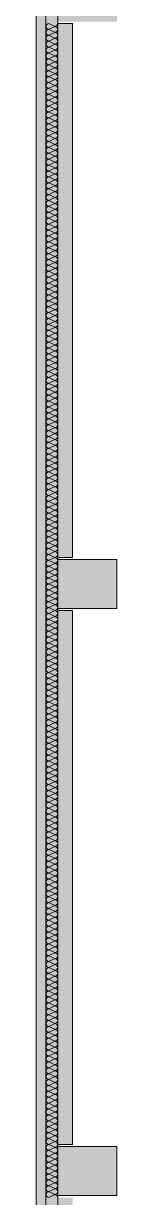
# Model space of a CAD drawing. Header units: inches. Extents: x -139469 to 69789, y -72919 to 35471.
# Drawn here: x -139469 to -138649, y -18319 to -6379 of the extents above; entities that cross this region are included whole.
import ezdxf

# ---------------------------------------------------------------- set-up
doc = ezdxf.new("R2010")
doc.units = ezdxf.units.IN
doc.header["$LTSCALE"] = 525
doc.header["$MEASUREMENT"] = 0
doc.linetypes.add('AUSGEZOGEN', pattern=[0])
doc.layers.add('Grundebene', color=7, linetype='Continuous')

msp = doc.modelspace()

# ---------------------------------------------------------------- hatches: boundary and pattern name
at = {"layer": 'Grundebene', "true_color": 0x000000, "transparency": 33554687}
for points in [[(-139469, 18221), (-139469, -42469), (-139249, -42469), (-139249, -41689), (-139249, -36229), (-139249, -36209), (-139249, -35709), (-139249, -35689), (-139249, -30259), (-139249, -30239), (-139249, -29739), (-139249, -29719), (-139249, -24289), (-139249, -24269), (-139249, -23769), (-139249, -23749), (-139249, -18319), (-139249, -18299), (-139249, -17799), (-139249, -17779), (-139249, -12349), (-139249, -12329), (-139249, -11829), (-139249, -11809), (-139249, -6379), (-139249, -6359), (-139249, -5859), (-139249, -5839), (-139249, -409), (-139249, -389), (-139249, 111), (-139249, 131), (-139249, 5561), (-139249, 5581), (-139249, 6081), (-139249, 6101), (-139249, 11531), (-139249, 11551), (-139249, 12051), (-139249, 12071), (-139249, 17601), (-139249, 18221)], [(-139099, -41689), (-139099, -36229), (-139249, -36229), (-139249, -36209), (-138649, -36209), (-138649, -35709), (-139249, -35709), (-139249, -35689), (-139099, -35689), (-139099, -30259), (-139249, -30259), (-139249, -30239), (-138649, -30239), (-138649, -29739), (-139249, -29739), (-139249, -29719), (-139099, -29719), (-139099, -24289), (-139249, -24289), (-139249, -24269), (-138649, -24269), (-138649, -23769), (-139249, -23769), (-139249, -23749), (-139099, -23749), (-139099, -18319), (-139249, -18319), (-139249, -18299), (-138649, -18299), (-138649, -17799), (-139249, -17799), (-139249, -17779), (-139099, -17779), (-139099, -12349), (-139249, -12349), (-139249, -12329), (-138649, -12329), (-138649, -11829), (-139249, -11829), (-139249, -11809), (-139099, -11809), (-139099, -6379), (-139249, -6379), (-139249, -6359), (-138649, -6359), (-138649, -5859), (-139249, -5859), (-139249, -5839), (-139099, -5839), (-139099, -409), (-139249, -409), (-139249, -389), (-138649, -389), (-138649, 111), (-139249, 111), (-139249, 131), (-139099, 131), (-139099, 5561), (-139249, 5561), (-139249, 5581), (-138649, 5581), (-138649, 6081), (-139249, 6081), (-139249, 6101), (-139099, 6101), (-139099, 11531), (-139249, 11531), (-139249, 12071), (-139099, 12071), (-139099, 17601), (-139249, 17601), (-139249, 12071), (-139249, 11531), (-139249, 6101), (-139249, 6081), (-139249, 5581), (-139249, 5561), (-139249, 131), (-139249, 111), (-139249, -389), (-139249, -409), (-139249, -5839), (-139249, -5859), (-139249, -6359), (-139249, -6379), (-139249, -11809), (-139249, -11829), (-139249, -12329), (-139249, -12349), (-139249, -17779), (-139249, -17799), (-139249, -18299), (-139249, -18319), (-139249, -23749), (-139249, -23769), (-139249, -24269), (-139249, -24289), (-139249, -29719), (-139249, -29739), (-139249, -30239), (-139249, -30259), (-139249, -35689), (-139249, -35709), (-139249, -36209), (-139249, -36229), (-139249, -41689)]]:
    msp.add_hatch(color=18, dxfattribs=at).paths.add_polyline_path(points, flags=0)

# ---------------------------------------------------------------- linework, layer by layer
at = {"layer": 'Grundebene', "color": 18, "linetype": 'AUSGEZOGEN', "lineweight": 13, "true_color": 0x000000}
for p, q in [((-139469, 18221), (-139469, -25084)), ((-139369, 18221), (-139369, -25084)), ((-139249, -25084), (-139249, 18221)), ((-139279, -6408), (-139339, -6379)), ((-139339, -6438), (-139279, -6409)), ((-139279, -6468), (-139339, -6439)), ((-139249, -6379), (-139099, -6379)), ((-139249, -11809), (-139249, -6379)), ((-139099, -6379), (-139099, -11809)), ((-139339, -6498), (-139279, -6469)), ((-139279, -6528), (-139339, -6499)), ((-139339, -6558), (-139279, -6529)), ((-139279, -6588), (-139339, -6559)), ((-139339, -6618), (-139279, -6589)), ((-139279, -6648), (-139339, -6619)), ((-139339, -6678), (-139279, -6649)), ((-139279, -6708), (-139339, -6679)), ((-139339, -6738), (-139279, -6709)), ((-139279, -6768), (-139339, -6739)), ((-139339, -6798), (-139279, -6769)), ((-139279, -6828), (-139339, -6799)), ((-139339, -6858), (-139279, -6829)), ((-139279, -6888), (-139339, -6859)), ((-139339, -6918), (-139279, -6889)), ((-139279, -6948), (-139339, -6919)), ((-139339, -6978), (-139279, -6949)), ((-139279, -7008), (-139339, -6979)), ((-139339, -7038), (-139279, -7009)), ((-139279, -7068), (-139339, -7039)), ((-139339, -7098), (-139279, -7069)), ((-139279, -7128), (-139339, -7099)), ((-139339, -7158), (-139279, -7129)), ((-139279, -7188), (-139339, -7159)), ((-139339, -7218), (-139279, -7189)), ((-139279, -7248), (-139339, -7219)), ((-139339, -7278), (-139279, -7249)), ((-139279, -7308), (-139339, -7279)), ((-139339, -7338), (-139279, -7309)), ((-139279, -7368), (-139339, -7339)), ((-139339, -7398), (-139279, -7369)), ((-139279, -7428), (-139339, -7399)), ((-139339, -7458), (-139279, -7429)), ((-139279, -7488), (-139339, -7459)), ((-139339, -7518), (-139279, -7489)), ((-139279, -7548), (-139339, -7519)), ((-139339, -7578), (-139279, -7549)), ((-139279, -7608), (-139339, -7579)), ((-139339, -7638), (-139279, -7609)), ((-139279, -7668), (-139339, -7639)), ((-139339, -7698), (-139279, -7669)), ((-139279, -7728), (-139339, -7699)), ((-139339, -7758), (-139279, -7729)), ((-139279, -7788), (-139339, -7759)), ((-139339, -7818), (-139279, -7789)), ((-139279, -7848), (-139339, -7819)), ((-139339, -7878), (-139279, -7849)), ((-139279, -7908), (-139339, -7879)), ((-139339, -7938), (-139279, -7909)), ((-139279, -7968), (-139339, -7939)), ((-139339, -7998), (-139279, -7969)), ((-139279, -8028), (-139339, -7999)), ((-139339, -8058), (-139279, -8029)), ((-139279, -8088), (-139339, -8059)), ((-139339, -8118), (-139279, -8089)), ((-139279, -8148), (-139339, -8119)), ((-139339, -8178), (-139279, -8149)), ((-139279, -8208), (-139339, -8179)), ((-139339, -8238), (-139279, -8209)), ((-139279, -8268), (-139339, -8239)), ((-139339, -8298), (-139279, -8269)), ((-139279, -8328), (-139339, -8299)), ((-139339, -8358), (-139279, -8329)), ((-139279, -8388), (-139339, -8359)), ((-139339, -8418), (-139279, -8389)), ((-139279, -8448), (-139339, -8419)), ((-139339, -8478), (-139279, -8449)), ((-139279, -8508), (-139339, -8479)), ((-139339, -8538), (-139279, -8509)), ((-139279, -8568), (-139339, -8539)), ((-139339, -8598), (-139279, -8569)), ((-139279, -8628), (-139339, -8599)), ((-139339, -8658), (-139279, -8629)), ((-139279, -8688), (-139339, -8659)), ((-139339, -8718), (-139279, -8689)), ((-139279, -8748), (-139339, -8719)), ((-139339, -8778), (-139279, -8749)), ((-139279, -8808), (-139339, -8779)), ((-139339, -8838), (-139279, -8809)), ((-139279, -8868), (-139339, -8839)), ((-139339, -8898), (-139279, -8869)), ((-139279, -8928), (-139339, -8899)), ((-139339, -8958), (-139279, -8929)), ((-139279, -8988), (-139339, -8959)), ((-139339, -9018), (-139279, -8989)), ((-139279, -9048), (-139339, -9019)), ((-139339, -9078), (-139279, -9049)), ((-139279, -9108), (-139339, -9079)), ((-139339, -9138), (-139279, -9109)), ((-139279, -9168), (-139339, -9139)), ((-139339, -9198), (-139279, -9169)), ((-139279, -9228), (-139339, -9199)), ((-139339, -9258), (-139279, -9229)), ((-139279, -9288), (-139339, -9259)), ((-139339, -9318), (-139279, -9289)), ((-139279, -9348), (-139339, -9319)), ((-139339, -9378), (-139279, -9349)), ((-139279, -9408), (-139339, -9379)), ((-139339, -9438), (-139279, -9409)), ((-139279, -9468), (-139339, -9439)), ((-139339, -9498), (-139279, -9469)), ((-139279, -9528), (-139339, -9499)), ((-139339, -9558), (-139279, -9529)), ((-139279, -9588), (-139339, -9559)), ((-139339, -9618), (-139279, -9589)), ((-139279, -9648), (-139339, -9619)), ((-139339, -9678), (-139279, -9649)), ((-139279, -9708), (-139339, -9679)), ((-139339, -9738), (-139279, -9709)), ((-139279, -9768), (-139339, -9739)), ((-139339, -9798), (-139279, -9769)), ((-139279, -9828), (-139339, -9799)), ((-139339, -9858), (-139279, -9829)), ((-139279, -9888), (-139339, -9859)), ((-139339, -9918), (-139279, -9889)), ((-139279, -9948), (-139339, -9919)), ((-139339, -9978), (-139279, -9949)), ((-139279, -10008), (-139339, -9979)), ((-139339, -10038), (-139279, -10009)), ((-139279, -10068), (-139339, -10039)), ((-139339, -10098), (-139279, -10069)), ((-139279, -10128), (-139339, -10099)), ((-139339, -10158), (-139279, -10129)), ((-139279, -10188), (-139339, -10159)), ((-139339, -10218), (-139279, -10189)), ((-139279, -10248), (-139339, -10219)), ((-139339, -10278), (-139279, -10249)), ((-139279, -10308), (-139339, -10279)), ((-139339, -10338), (-139279, -10309)), ((-139279, -10368), (-139339, -10339)), ((-139339, -10398), (-139279, -10369)), ((-139279, -10428), (-139339, -10399)), ((-139339, -10458), (-139279, -10429)), ((-139279, -10488), (-139339, -10459)), ((-139339, -10518), (-139279, -10489)), ((-139279, -10548), (-139339, -10519)), ((-139339, -10578), (-139279, -10549)), ((-139279, -10608), (-139339, -10579)), ((-139339, -10638), (-139279, -10609)), ((-139279, -10668), (-139339, -10639)), ((-139339, -10698), (-139279, -10669)), ((-139279, -10728), (-139339, -10699)), ((-139339, -10758), (-139279, -10729)), ((-139279, -10788), (-139339, -10759)), ((-139339, -10818), (-139279, -10789)), ((-139279, -10848), (-139339, -10819)), ((-139339, -10878), (-139279, -10849)), ((-139279, -10908), (-139339, -10879)), ((-139339, -10938), (-139279, -10909)), ((-139279, -10968), (-139339, -10939)), ((-139339, -10998), (-139279, -10969)), ((-139279, -11028), (-139339, -10999)), ((-139339, -11058), (-139279, -11029)), ((-139279, -11088), (-139339, -11059)), ((-139339, -11118), (-139279, -11089)), ((-139279, -11148), (-139339, -11119)), ((-139339, -11178), (-139279, -11149)), ((-139279, -11208), (-139339, -11179)), ((-139339, -11238), (-139279, -11209)), ((-139279, -11268), (-139339, -11239)), ((-139339, -11298), (-139279, -11269)), ((-139279, -11328), (-139339, -11299)), ((-139339, -11358), (-139279, -11329)), ((-139279, -11388), (-139339, -11359)), ((-139339, -11418), (-139279, -11389)), ((-139279, -11448), (-139339, -11419)), ((-139339, -11478), (-139279, -11449)), ((-139279, -11508), (-139339, -11479)), ((-139339, -11538), (-139279, -11509)), ((-139279, -11568), (-139339, -11539)), ((-139339, -11598), (-139279, -11569)), ((-139279, -11628), (-139339, -11599)), ((-139339, -11658), (-139279, -11629)), ((-139279, -11688), (-139339, -11659)), ((-139339, -11718), (-139279, -11689)), ((-139279, -11748), (-139339, -11719)), ((-139339, -11778), (-139279, -11749)), ((-139279, -11808), (-139339, -11779)), ((-139339, -11838), (-139279, -11809)), ((-139099, -11809), (-139249, -11809)), ((-139279, -11868), (-139339, -11839)), ((-139339, -11898), (-139279, -11869)), ((-139279, -11928), (-139339, -11899)), ((-139339, -11958), (-139279, -11929)), ((-139249, -11829), (-138649, -11829)), ((-139249, -12329), (-139249, -11829)), ((-138649, -11829), (-138649, -12329)), ((-139279, -11988), (-139339, -11959)), ((-139339, -12018), (-139279, -11989)), ((-139279, -12048), (-139339, -12019)), ((-139339, -12078), (-139279, -12049)), ((-139279, -12108), (-139339, -12079)), ((-139339, -12138), (-139279, -12109)), ((-139279, -12168), (-139339, -12139)), ((-139339, -12198), (-139279, -12169)), ((-139279, -12228), (-139339, -12199)), ((-139339, -12258), (-139279, -12229)), ((-139279, -12288), (-139339, -12259)), ((-139339, -12318), (-139279, -12289)), ((-139279, -12348), (-139339, -12319)), ((-139339, -12378), (-139279, -12349)), ((-139279, -12408), (-139339, -12379)), ((-139339, -12438), (-139279, -12409)), ((-138649, -12329), (-139249, -12329)), ((-139249, -12349), (-139099, -12349)), ((-139249, -17779), (-139249, -12349)), ((-139099, -12349), (-139099, -17779)), ((-139279, -12468), (-139339, -12439)), ((-139339, -12498), (-139279, -12469)), ((-139279, -12528), (-139339, -12499)), ((-139339, -12558), (-139279, -12529)), ((-139279, -12588), (-139339, -12559)), ((-139339, -12618), (-139279, -12589)), ((-139279, -12648), (-139339, -12619)), ((-139339, -12678), (-139279, -12649)), ((-139279, -12708), (-139339, -12679)), ((-139339, -12738), (-139279, -12709)), ((-139279, -12768), (-139339, -12739)), ((-139339, -12798), (-139279, -12769)), ((-139279, -12828), (-139339, -12799)), ((-139339, -12858), (-139279, -12829)), ((-139279, -12888), (-139339, -12859)), ((-139339, -12918), (-139279, -12889)), ((-139279, -12948), (-139339, -12919)), ((-139339, -12978), (-139279, -12949)), ((-139279, -13008), (-139339, -12979)), ((-139339, -13038), (-139279, -13009)), ((-139279, -13068), (-139339, -13039)), ((-139339, -13098), (-139279, -13069)), ((-139279, -13128), (-139339, -13099)), ((-139339, -13158), (-139279, -13129)), ((-139279, -13188), (-139339, -13159)), ((-139339, -13218), (-139279, -13189)), ((-139279, -13248), (-139339, -13219)), ((-139339, -13278), (-139279, -13249)), ((-139279, -13308), (-139339, -13279)), ((-139339, -13338), (-139279, -13309)), ((-139279, -13368), (-139339, -13339)), ((-139339, -13398), (-139279, -13369)), ((-139279, -13428), (-139339, -13399)), ((-139339, -13458), (-139279, -13429)), ((-139279, -13488), (-139339, -13459)), ((-139339, -13518), (-139279, -13489)), ((-139279, -13548), (-139339, -13519)), ((-139339, -13578), (-139279, -13549)), ((-139279, -13608), (-139339, -13579)), ((-139339, -13638), (-139279, -13609)), ((-139279, -13668), (-139339, -13639)), ((-139339, -13698), (-139279, -13669)), ((-139279, -13728), (-139339, -13699)), ((-139339, -13758), (-139279, -13729)), ((-139279, -13788), (-139339, -13759)), ((-139339, -13818), (-139279, -13789)), ((-139279, -13848), (-139339, -13819)), ((-139339, -13878), (-139279, -13849)), ((-139279, -13908), (-139339, -13879)), ((-139339, -13938), (-139279, -13909)), ((-139279, -13968), (-139339, -13939)), ((-139339, -13998), (-139279, -13969)), ((-139279, -14028), (-139339, -13999)), ((-139339, -14058), (-139279, -14029)), ((-139279, -14088), (-139339, -14059)), ((-139339, -14118), (-139279, -14089)), ((-139279, -14148), (-139339, -14119)), ((-139339, -14178), (-139279, -14149)), ((-139279, -14208), (-139339, -14179)), ((-139339, -14238), (-139279, -14209)), ((-139279, -14268), (-139339, -14239)), ((-139339, -14298), (-139279, -14269)), ((-139279, -14328), (-139339, -14299)), ((-139339, -14358), (-139279, -14329)), ((-139279, -14388), (-139339, -14359)), ((-139339, -14418), (-139279, -14389)), ((-139279, -14448), (-139339, -14419)), ((-139339, -14478), (-139279, -14449)), ((-139279, -14508), (-139339, -14479)), ((-139339, -14538), (-139279, -14509)), ((-139279, -14568), (-139339, -14539)), ((-139339, -14598), (-139279, -14569)), ((-139279, -14628), (-139339, -14599)), ((-139339, -14658), (-139279, -14629)), ((-139279, -14688), (-139339, -14659)), ((-139339, -14718), (-139279, -14689)), ((-139279, -14748), (-139339, -14719)), ((-139339, -14778), (-139279, -14749)), ((-139279, -14808), (-139339, -14779)), ((-139339, -14838), (-139279, -14809)), ((-139279, -14868), (-139339, -14839)), ((-139339, -14898), (-139279, -14869)), ((-139279, -14928), (-139339, -14899)), ((-139339, -14958), (-139279, -14929)), ((-139279, -14988), (-139339, -14959)), ((-139339, -15018), (-139279, -14989)), ((-139279, -15048), (-139339, -15019)), ((-139339, -15078), (-139279, -15049)), ((-139279, -15108), (-139339, -15079)), ((-139339, -15138), (-139279, -15109)), ((-139279, -15168), (-139339, -15139)), ((-139339, -15198), (-139279, -15169)), ((-139279, -15228), (-139339, -15199)), ((-139339, -15258), (-139279, -15229)), ((-139279, -15288), (-139339, -15259)), ((-139339, -15318), (-139279, -15289)), ((-139279, -15348), (-139339, -15319)), ((-139339, -15378), (-139279, -15349)), ((-139279, -15408), (-139339, -15379)), ((-139339, -15438), (-139279, -15409)), ((-139279, -15468), (-139339, -15439)), ((-139339, -15498), (-139279, -15469)), ((-139279, -15528), (-139339, -15499)), ((-139339, -15558), (-139279, -15529)), ((-139279, -15588), (-139339, -15559)), ((-139339, -15618), (-139279, -15589)), ((-139279, -15648), (-139339, -15619)), ((-139339, -15678), (-139279, -15649)), ((-139279, -15708), (-139339, -15679)), ((-139339, -15738), (-139279, -15709)), ((-139279, -15768), (-139339, -15739)), ((-139339, -15798), (-139279, -15769)), ((-139279, -15828), (-139339, -15799)), ((-139339, -15858), (-139279, -15829)), ((-139279, -15888), (-139339, -15859)), ((-139339, -15918), (-139279, -15889)), ((-139279, -15948), (-139339, -15919)), ((-139339, -15978), (-139279, -15949)), ((-139279, -16008), (-139339, -15979)), ((-139339, -16038), (-139279, -16009)), ((-139279, -16068), (-139339, -16039)), ((-139339, -16098), (-139279, -16069)), ((-139279, -16128), (-139339, -16099)), ((-139339, -16158), (-139279, -16129)), ((-139279, -16188), (-139339, -16159)), ((-139339, -16218), (-139279, -16189)), ((-139279, -16248), (-139339, -16219)), ((-139339, -16278), (-139279, -16249)), ((-139279, -16308), (-139339, -16279)), ((-139339, -16338), (-139279, -16309)), ((-139279, -16368), (-139339, -16339)), ((-139339, -16398), (-139279, -16369)), ((-139279, -16428), (-139339, -16399)), ((-139339, -16458), (-139279, -16429)), ((-139279, -16488), (-139339, -16459)), ((-139339, -16518), (-139279, -16489)), ((-139279, -16548), (-139339, -16519)), ((-139339, -16578), (-139279, -16549)), ((-139279, -16608), (-139339, -16579)), ((-139339, -16638), (-139279, -16609)), ((-139279, -16668), (-139339, -16639)), ((-139339, -16698), (-139279, -16669)), ((-139279, -16728), (-139339, -16699)), ((-139339, -16758), (-139279, -16729)), ((-139279, -16788), (-139339, -16759)), ((-139339, -16818), (-139279, -16789)), ((-139279, -16848), (-139339, -16819)), ((-139339, -16878), (-139279, -16849)), ((-139279, -16908), (-139339, -16879)), ((-139339, -16938), (-139279, -16909)), ((-139279, -16968), (-139339, -16939)), ((-139339, -16998), (-139279, -16969)), ((-139279, -17028), (-139339, -16999)), ((-139339, -17058), (-139279, -17029)), ((-139279, -17088), (-139339, -17059)), ((-139339, -17118), (-139279, -17089)), ((-139279, -17148), (-139339, -17119)), ((-139339, -17178), (-139279, -17149)), ((-139279, -17208), (-139339, -17179)), ((-139339, -17238), (-139279, -17209)), ((-139279, -17268), (-139339, -17239)), ((-139339, -17298), (-139279, -17269)), ((-139279, -17328), (-139339, -17299)), ((-139339, -17358), (-139279, -17329)), ((-139279, -17388), (-139339, -17359)), ((-139339, -17418), (-139279, -17389)), ((-139279, -17448), (-139339, -17419)), ((-139339, -17478), (-139279, -17449)), ((-139279, -17508), (-139339, -17479)), ((-139339, -17538), (-139279, -17509)), ((-139279, -17568), (-139339, -17539)), ((-139339, -17598), (-139279, -17569)), ((-139279, -17628), (-139339, -17599)), ((-139339, -17658), (-139279, -17629)), ((-139279, -17688), (-139339, -17659)), ((-139339, -17718), (-139279, -17689)), ((-139279, -17748), (-139339, -17719)), ((-139339, -17778), (-139279, -17749)), ((-139279, -17808), (-139339, -17779)), ((-139099, -17779), (-139249, -17779)), ((-139339, -17838), (-139279, -17809)), ((-139279, -17868), (-139339, -17839)), ((-139339, -17898), (-139279, -17869)), ((-139279, -17928), (-139339, -17899)), ((-139249, -17799), (-138649, -17799)), ((-139249, -18299), (-139249, -17799)), ((-138649, -17799), (-138649, -18299)), ((-139339, -17958), (-139279, -17929)), ((-139279, -17988), (-139339, -17959)), ((-139339, -18018), (-139279, -17989)), ((-139279, -18048), (-139339, -18019)), ((-139339, -18078), (-139279, -18049)), ((-139279, -18108), (-139339, -18079)), ((-139339, -18138), (-139279, -18109)), ((-139279, -18168), (-139339, -18139)), ((-139339, -18198), (-139279, -18169)), ((-139279, -18228), (-139339, -18199)), ((-139339, -18258), (-139279, -18229)), ((-139279, -18288), (-139339, -18259)), ((-139339, -18318), (-139279, -18289)), ((-138649, -18299), (-139249, -18299))]:
    msp.add_line(p, q, dxfattribs=at)
for centre, start, end in [((-139339, -6409), 90, 270), ((-139339, -6469), 90, 270), ((-139279, -6379), 270, 0), ((-139279, -6439), 360, 90), ((-139279, -6439), 270, 0), ((-139339, -6529), 90, 270), ((-139339, -6589), 90, 270), ((-139279, -6499), 360, 90), ((-139279, -6499), 270, 0), ((-139279, -6559), 360, 90), ((-139279, -6559), 270, 0), ((-139339, -6649), 90, 270), ((-139339, -6709), 90, 270), ((-139279, -6619), 360, 90), ((-139279, -6619), 270, 0), ((-139279, -6679), 360, 90), ((-139279, -6679), 270, 0), ((-139339, -6769), 90, 270), ((-139339, -6829), 90, 270), ((-139279, -6739), 360, 90), ((-139279, -6739), 270, 0), ((-139279, -6799), 360, 90), ((-139279, -6799), 270, 0), ((-139339, -6889), 90, 270), ((-139339, -6949), 90, 270), ((-139279, -6859), 360, 90), ((-139279, -6859), 270, 0), ((-139279, -6919), 360, 90), ((-139279, -6919), 270, 0), ((-139339, -7009), 90, 270), ((-139339, -7069), 90, 270), ((-139279, -6979), 360, 90), ((-139279, -6979), 270, 0), ((-139279, -7039), 360, 90), ((-139279, -7039), 270, 0), ((-139339, -7129), 90, 270), ((-139339, -7189), 90, 270), ((-139279, -7099), 360, 90), ((-139279, -7099), 270, 0), ((-139279, -7159), 360, 90), ((-139279, -7159), 270, 0), ((-139339, -7249), 90, 270), ((-139339, -7309), 90, 270), ((-139279, -7219), 360, 90), ((-139279, -7219), 270, 0), ((-139279, -7279), 360, 90), ((-139279, -7279), 270, 0), ((-139339, -7369), 90, 270), ((-139339, -7429), 90, 270), ((-139279, -7339), 360, 90), ((-139279, -7339), 270, 0), ((-139279, -7399), 360, 90), ((-139279, -7399), 270, 0), ((-139339, -7489), 90, 270), ((-139339, -7549), 90, 270), ((-139279, -7459), 360, 90), ((-139279, -7459), 270, 0), ((-139279, -7519), 360, 90), ((-139279, -7519), 270, 0), ((-139339, -7609), 90, 270), ((-139339, -7669), 90, 270), ((-139279, -7579), 360, 90), ((-139279, -7579), 270, 0), ((-139279, -7639), 360, 90), ((-139279, -7639), 270, 0), ((-139339, -7729), 90, 270), ((-139339, -7789), 90, 270), ((-139279, -7699), 360, 90), ((-139279, -7699), 270, 0), ((-139279, -7759), 360, 90), ((-139279, -7759), 270, 0), ((-139339, -7849), 90, 270), ((-139339, -7909), 90, 270), ((-139279, -7819), 360, 90), ((-139279, -7819), 270, 0), ((-139279, -7879), 360, 90), ((-139279, -7879), 270, 0), ((-139339, -7969), 90, 270), ((-139339, -8029), 90, 270), ((-139279, -7939), 360, 90), ((-139279, -7939), 270, 0), ((-139279, -7999), 360, 90), ((-139279, -7999), 270, 0), ((-139339, -8089), 90, 270), ((-139339, -8149), 90, 270), ((-139279, -8059), 360, 90), ((-139279, -8059), 270, 0), ((-139279, -8119), 360, 90), ((-139279, -8119), 270, 0), ((-139339, -8209), 90, 270), ((-139279, -8179), 360, 90), ((-139279, -8179), 270, 0), ((-139279, -8239), 360, 90), ((-139279, -8239), 270, 0), ((-139339, -8269), 90, 270), ((-139339, -8329), 90, 270), ((-139279, -8299), 360, 90), ((-139279, -8299), 270, 0), ((-139279, -8359), 360, 90), ((-139339, -8389), 90, 270), ((-139339, -8449), 90, 270), ((-139279, -8359), 270, 0), ((-139279, -8419), 360, 90), ((-139279, -8419), 270, 0), ((-139279, -8479), 360, 90), ((-139339, -8509), 90, 270), ((-139339, -8569), 90, 270), ((-139279, -8479), 270, 0), ((-139279, -8539), 360, 90), ((-139279, -8539), 270, 0), ((-139279, -8599), 360, 90), ((-139339, -8629), 90, 270), ((-139339, -8689), 90, 270), ((-139279, -8599), 270, 0), ((-139279, -8659), 360, 90), ((-139279, -8659), 270, 0), ((-139279, -8719), 360, 90), ((-139339, -8749), 90, 270), ((-139339, -8809), 90, 270), ((-139279, -8719), 270, 0), ((-139279, -8779), 360, 90), ((-139279, -8779), 270, 0), ((-139279, -8839), 360, 90), ((-139339, -8869), 90, 270), ((-139339, -8929), 90, 270), ((-139279, -8839), 270, 0), ((-139279, -8899), 360, 90), ((-139279, -8899), 270, 0), ((-139279, -8959), 360, 90), ((-139339, -8989), 90, 270), ((-139339, -9049), 90, 270), ((-139279, -8959), 270, 0), ((-139279, -9019), 360, 90), ((-139279, -9019), 270, 0), ((-139279, -9079), 360, 90), ((-139339, -9109), 90, 270), ((-139339, -9169), 90, 270), ((-139279, -9079), 270, 0), ((-139279, -9139), 360, 90), ((-139279, -9139), 270, 0), ((-139279, -9199), 360, 90), ((-139339, -9229), 90, 270), ((-139339, -9289), 90, 270), ((-139279, -9199), 270, 0), ((-139279, -9259), 360, 90), ((-139279, -9259), 270, 0), ((-139279, -9319), 360, 90), ((-139339, -9349), 90, 270), ((-139339, -9409), 90, 270), ((-139279, -9319), 270, 0), ((-139279, -9379), 360, 90), ((-139279, -9379), 270, 0), ((-139279, -9439), 360, 90), ((-139339, -9469), 90, 270), ((-139339, -9529), 90, 270), ((-139279, -9439), 270, 0), ((-139279, -9499), 360, 90), ((-139279, -9499), 270, 0), ((-139279, -9559), 360, 90), ((-139339, -9589), 90, 270), ((-139339, -9649), 90, 270), ((-139279, -9559), 270, 0), ((-139279, -9619), 360, 90), ((-139279, -9619), 270, 0), ((-139279, -9679), 360, 90), ((-139339, -9709), 90, 270), ((-139339, -9769), 90, 270), ((-139279, -9679), 270, 0), ((-139279, -9739), 360, 90), ((-139279, -9739), 270, 0), ((-139279, -9799), 360, 90), ((-139339, -9829), 90, 270), ((-139339, -9889), 90, 270), ((-139279, -9799), 270, 0), ((-139279, -9859), 360, 90), ((-139279, -9859), 270, 0), ((-139279, -9919), 360, 90), ((-139339, -9949), 90, 270), ((-139339, -10009), 90, 270), ((-139279, -9919), 270, 0), ((-139279, -9979), 360, 90), ((-139279, -9979), 270, 0), ((-139279, -10039), 360, 90), ((-139339, -10069), 90, 270), ((-139339, -10129), 90, 270), ((-139279, -10039), 270, 0), ((-139279, -10099), 360, 90), ((-139279, -10099), 270, 0), ((-139279, -10159), 360, 90), ((-139339, -10189), 90, 270), ((-139339, -10249), 90, 270), ((-139279, -10159), 270, 0), ((-139279, -10219), 360, 90), ((-139279, -10219), 270, 0), ((-139279, -10279), 360, 90), ((-139339, -10309), 90, 270), ((-139339, -10369), 90, 270), ((-139279, -10279), 270, 0), ((-139279, -10339), 360, 90), ((-139279, -10339), 270, 0), ((-139279, -10399), 360, 90), ((-139339, -10429), 90, 270), ((-139339, -10489), 90, 270), ((-139279, -10399), 270, 0), ((-139279, -10459), 360, 90), ((-139279, -10459), 270, 0), ((-139279, -10519), 360, 90), ((-139339, -10549), 90, 270), ((-139339, -10609), 90, 270), ((-139279, -10519), 270, 0), ((-139279, -10579), 360, 90), ((-139279, -10579), 270, 0), ((-139279, -10639), 360, 90), ((-139339, -10669), 90, 270), ((-139339, -10729), 90, 270), ((-139279, -10639), 270, 0), ((-139279, -10699), 360, 90), ((-139279, -10699), 270, 0), ((-139279, -10759), 360, 90), ((-139339, -10789), 90, 270), ((-139339, -10849), 90, 270), ((-139279, -10759), 270, 0), ((-139279, -10819), 360, 90), ((-139279, -10819), 270, 0), ((-139279, -10879), 360, 90), ((-139339, -10909), 90, 270), ((-139339, -10969), 90, 270), ((-139279, -10879), 270, 0), ((-139279, -10939), 360, 90), ((-139279, -10939), 270, 0), ((-139279, -10999), 360, 90), ((-139339, -11029), 90, 270), ((-139339, -11089), 90, 270), ((-139279, -10999), 270, 0), ((-139279, -11059), 360, 90), ((-139279, -11059), 270, 0), ((-139279, -11119), 360, 90), ((-139339, -11149), 90, 270), ((-139339, -11209), 90, 270), ((-139279, -11119), 270, 0), ((-139279, -11179), 360, 90), ((-139279, -11179), 270, 0), ((-139279, -11239), 360, 90), ((-139339, -11269), 90, 270), ((-139339, -11329), 90, 270), ((-139279, -11239), 270, 0), ((-139279, -11299), 360, 90), ((-139279, -11299), 270, 0), ((-139279, -11359), 360, 90), ((-139339, -11389), 90, 270), ((-139339, -11449), 90, 270), ((-139279, -11359), 270, 0), ((-139279, -11419), 360, 90), ((-139279, -11419), 270, 0), ((-139279, -11479), 360, 90), ((-139339, -11509), 90, 270), ((-139339, -11569), 90, 270), ((-139279, -11479), 270, 0), ((-139279, -11539), 360, 90), ((-139279, -11539), 270, 0), ((-139279, -11599), 360, 90), ((-139339, -11629), 90, 270), ((-139339, -11689), 90, 270), ((-139279, -11599), 270, 0), ((-139279, -11659), 360, 90), ((-139279, -11659), 270, 0), ((-139279, -11719), 360, 90), ((-139339, -11749), 90, 270), ((-139339, -11809), 90, 270), ((-139279, -11719), 270, 0), ((-139279, -11779), 360, 90), ((-139279, -11779), 270, 0), ((-139279, -11839), 360, 90), ((-139339, -11869), 90, 270), ((-139339, -11929), 90, 270), ((-139279, -11839), 270, 0), ((-139279, -11899), 360, 90), ((-139279, -11899), 270, 0), ((-139279, -11959), 360, 90), ((-139339, -11989), 90, 270), ((-139339, -12049), 90, 270), ((-139279, -11959), 270, 0), ((-139279, -12019), 360, 90), ((-139279, -12019), 270, 0), ((-139279, -12079), 360, 90), ((-139339, -12109), 90, 270), ((-139339, -12169), 90, 270), ((-139279, -12079), 270, 0), ((-139279, -12139), 360, 90), ((-139279, -12139), 270, 0), ((-139279, -12199), 360, 90), ((-139339, -12229), 90, 270), ((-139339, -12289), 90, 270), ((-139279, -12199), 270, 0), ((-139279, -12259), 360, 90), ((-139279, -12259), 270, 0), ((-139279, -12319), 360, 90), ((-139339, -12349), 90, 270), ((-139339, -12409), 90, 270), ((-139279, -12319), 270, 0), ((-139279, -12379), 360, 90), ((-139279, -12379), 270, 0), ((-139279, -12439), 360, 90), ((-139339, -12469), 90, 270), ((-139339, -12529), 90, 270), ((-139279, -12439), 270, 0), ((-139279, -12499), 360, 90), ((-139279, -12499), 270, 0), ((-139279, -12559), 360, 90), ((-139339, -12589), 90, 270), ((-139339, -12649), 90, 270), ((-139279, -12559), 270, 0), ((-139279, -12619), 360, 90), ((-139279, -12619), 270, 0), ((-139279, -12679), 360, 90), ((-139339, -12709), 90, 270), ((-139339, -12769), 90, 270), ((-139279, -12679), 270, 0), ((-139279, -12739), 360, 90), ((-139279, -12739), 270, 0), ((-139279, -12799), 360, 90), ((-139339, -12829), 90, 270), ((-139339, -12889), 90, 270), ((-139279, -12799), 270, 0), ((-139279, -12859), 360, 90), ((-139279, -12859), 270, 0), ((-139279, -12919), 360, 90), ((-139339, -12949), 90, 270), ((-139339, -13009), 90, 270), ((-139279, -12919), 270, 0), ((-139279, -12979), 360, 90), ((-139279, -12979), 270, 0), ((-139279, -13039), 360, 90), ((-139339, -13069), 90, 270), ((-139339, -13129), 90, 270), ((-139279, -13039), 270, 0), ((-139279, -13099), 360, 90), ((-139279, -13099), 270, 0), ((-139279, -13159), 360, 90), ((-139339, -13189), 90, 270), ((-139339, -13249), 90, 270), ((-139279, -13159), 270, 0), ((-139279, -13219), 360, 90), ((-139279, -13219), 270, 0), ((-139279, -13279), 360, 90), ((-139339, -13309), 90, 270), ((-139339, -13369), 90, 270), ((-139279, -13279), 270, 0), ((-139279, -13339), 360, 90), ((-139279, -13339), 270, 0), ((-139279, -13399), 360, 90), ((-139339, -13429), 90, 270), ((-139339, -13489), 90, 270), ((-139279, -13399), 270, 0), ((-139279, -13459), 360, 90), ((-139279, -13459), 270, 0), ((-139279, -13519), 360, 90), ((-139339, -13549), 90, 270), ((-139339, -13609), 90, 270), ((-139279, -13519), 270, 0), ((-139279, -13579), 360, 90), ((-139279, -13579), 270, 0), ((-139279, -13639), 360, 90), ((-139339, -13669), 90, 270), ((-139339, -13729), 90, 270), ((-139279, -13639), 270, 0), ((-139279, -13699), 360, 90), ((-139279, -13699), 270, 0), ((-139279, -13759), 360, 90), ((-139339, -13789), 90, 270), ((-139339, -13849), 90, 270), ((-139279, -13759), 270, 0), ((-139279, -13819), 360, 90), ((-139279, -13819), 270, 0), ((-139279, -13879), 360, 90), ((-139339, -13909), 90, 270), ((-139339, -13969), 90, 270), ((-139279, -13879), 270, 0), ((-139279, -13939), 360, 90), ((-139279, -13939), 270, 0), ((-139279, -13999), 360, 90), ((-139339, -14029), 90, 270), ((-139339, -14089), 90, 270), ((-139279, -13999), 270, 0), ((-139279, -14059), 360, 90), ((-139279, -14059), 270, 0), ((-139279, -14119), 360, 90), ((-139339, -14149), 90, 270), ((-139339, -14209), 90, 270), ((-139279, -14119), 270, 0), ((-139279, -14179), 360, 90), ((-139279, -14179), 270, 0), ((-139339, -14269), 90, 270), ((-139339, -14329), 90, 270), ((-139279, -14239), 360, 90), ((-139279, -14239), 270, 0), ((-139279, -14299), 360, 90), ((-139279, -14299), 270, 0), ((-139339, -14389), 90, 270), ((-139339, -14449), 90, 270), ((-139279, -14359), 360, 90), ((-139279, -14359), 270, 0), ((-139279, -14419), 360, 90), ((-139279, -14419), 270, 0), ((-139339, -14509), 90, 270), ((-139339, -14569), 90, 270), ((-139279, -14479), 360, 90), ((-139279, -14479), 270, 0), ((-139279, -14539), 360, 90), ((-139279, -14539), 270, 0), ((-139339, -14629), 90, 270), ((-139339, -14689), 90, 270), ((-139279, -14599), 360, 90), ((-139279, -14599), 270, 0), ((-139279, -14659), 360, 90), ((-139279, -14659), 270, 0), ((-139339, -14749), 90, 270), ((-139339, -14809), 90, 270), ((-139279, -14719), 360, 90), ((-139279, -14719), 270, 0), ((-139279, -14779), 360, 90), ((-139279, -14779), 270, 0), ((-139339, -14869), 90, 270), ((-139339, -14929), 90, 270), ((-139279, -14839), 360, 90), ((-139279, -14839), 270, 0), ((-139279, -14899), 360, 90), ((-139279, -14899), 270, 0), ((-139339, -14989), 90, 270), ((-139339, -15049), 90, 270), ((-139279, -14959), 360, 90), ((-139279, -14959), 270, 0), ((-139279, -15019), 360, 90), ((-139279, -15019), 270, 0), ((-139339, -15109), 90, 270), ((-139339, -15169), 90, 270), ((-139279, -15079), 360, 90), ((-139279, -15079), 270, 0), ((-139279, -15139), 360, 90), ((-139279, -15139), 270, 0), ((-139339, -15229), 90, 270), ((-139339, -15289), 90, 270), ((-139279, -15199), 360, 90), ((-139279, -15199), 270, 0), ((-139279, -15259), 360, 90), ((-139279, -15259), 270, 0), ((-139339, -15349), 90, 270), ((-139339, -15409), 90, 270), ((-139279, -15319), 360, 90), ((-139279, -15319), 270, 0), ((-139279, -15379), 360, 90), ((-139279, -15379), 270, 0), ((-139339, -15469), 90, 270), ((-139339, -15529), 90, 270), ((-139279, -15439), 360, 90), ((-139279, -15439), 270, 0), ((-139279, -15499), 360, 90), ((-139279, -15499), 270, 0), ((-139339, -15589), 90, 270), ((-139339, -15649), 90, 270), ((-139279, -15559), 360, 90), ((-139279, -15559), 270, 0), ((-139279, -15619), 360, 90), ((-139279, -15619), 270, 0), ((-139339, -15709), 90, 270), ((-139339, -15769), 90, 270), ((-139279, -15679), 360, 90), ((-139279, -15679), 270, 0), ((-139279, -15739), 360, 90), ((-139279, -15739), 270, 0), ((-139339, -15829), 90, 270), ((-139339, -15889), 90, 270), ((-139279, -15799), 360, 90), ((-139279, -15799), 270, 0), ((-139279, -15859), 360, 90), ((-139279, -15859), 270, 0), ((-139339, -15949), 90, 270), ((-139339, -16009), 90, 270), ((-139279, -15919), 360, 90), ((-139279, -15919), 270, 0), ((-139279, -15979), 360, 90), ((-139279, -15979), 270, 0), ((-139339, -16069), 90, 270), ((-139339, -16129), 90, 270), ((-139279, -16039), 360, 90), ((-139279, -16039), 270, 0), ((-139279, -16099), 360, 90), ((-139279, -16099), 270, 0), ((-139339, -16189), 90, 270), ((-139339, -16249), 90, 270), ((-139279, -16159), 360, 90), ((-139279, -16159), 270, 0), ((-139279, -16219), 360, 90), ((-139279, -16219), 270, 0), ((-139339, -16309), 90, 270), ((-139339, -16369), 90, 270), ((-139279, -16279), 360, 90), ((-139279, -16279), 270, 0), ((-139279, -16339), 360, 90), ((-139279, -16339), 270, 0), ((-139339, -16429), 90, 270), ((-139339, -16489), 90, 270), ((-139279, -16399), 360, 90), ((-139279, -16399), 270, 0), ((-139279, -16459), 360, 90), ((-139279, -16459), 270, 0), ((-139339, -16549), 90, 270), ((-139339, -16609), 90, 270), ((-139279, -16519), 360, 90), ((-139279, -16519), 270, 0), ((-139279, -16579), 360, 90), ((-139279, -16579), 270, 0), ((-139339, -16669), 90, 270), ((-139339, -16729), 90, 270), ((-139279, -16639), 360, 90), ((-139279, -16639), 270, 0), ((-139279, -16699), 360, 90), ((-139279, -16699), 270, 0), ((-139339, -16789), 90, 270), ((-139339, -16849), 90, 270), ((-139279, -16759), 360, 90), ((-139279, -16759), 270, 0), ((-139279, -16819), 360, 90), ((-139279, -16819), 270, 0), ((-139339, -16909), 90, 270), ((-139339, -16969), 90, 270), ((-139279, -16879), 360, 90), ((-139279, -16879), 270, 0), ((-139279, -16939), 360, 90), ((-139279, -16939), 270, 0), ((-139339, -17029), 90, 270), ((-139339, -17089), 90, 270), ((-139279, -16999), 360, 90), ((-139279, -16999), 270, 0), ((-139279, -17059), 360, 90), ((-139279, -17059), 270, 0), ((-139339, -17149), 90, 270), ((-139339, -17209), 90, 270), ((-139279, -17119), 360, 90), ((-139279, -17119), 270, 0), ((-139279, -17179), 360, 90), ((-139279, -17179), 270, 0), ((-139339, -17269), 90, 270), ((-139339, -17329), 90, 270), ((-139279, -17239), 360, 90), ((-139279, -17239), 270, 0), ((-139279, -17299), 360, 90), ((-139279, -17299), 270, 0), ((-139339, -17389), 90, 270), ((-139339, -17449), 90, 270), ((-139279, -17359), 360, 90), ((-139279, -17359), 270, 0), ((-139279, -17419), 360, 90), ((-139279, -17419), 270, 0), ((-139339, -17509), 90, 270), ((-139339, -17569), 90, 270), ((-139279, -17479), 360, 90), ((-139279, -17479), 270, 0), ((-139279, -17539), 360, 90), ((-139279, -17539), 270, 0), ((-139339, -17629), 90, 270), ((-139339, -17689), 90, 270), ((-139279, -17599), 360, 90), ((-139279, -17599), 270, 0), ((-139279, -17659), 360, 90), ((-139279, -17659), 270, 0), ((-139339, -17749), 90, 270), ((-139339, -17809), 90, 270), ((-139279, -17719), 360, 90), ((-139279, -17719), 270, 0), ((-139279, -17779), 360, 90), ((-139279, -17779), 270, 0), ((-139339, -17869), 90, 270), ((-139339, -17929), 90, 270), ((-139279, -17839), 360, 90), ((-139279, -17839), 270, 0), ((-139279, -17899), 360, 90), ((-139279, -17899), 270, 0), ((-139339, -17989), 90, 270), ((-139339, -18049), 90, 270), ((-139279, -17959), 360, 90), ((-139279, -17959), 270, 0), ((-139279, -18019), 360, 90), ((-139279, -18019), 270, 0), ((-139339, -18109), 90, 270), ((-139339, -18169), 90, 270), ((-139279, -18079), 360, 90), ((-139279, -18079), 270, 0), ((-139279, -18139), 360, 90), ((-139279, -18139), 270, 0), ((-139339, -18229), 90, 270), ((-139339, -18289), 90, 270), ((-139279, -18199), 360, 90), ((-139279, -18199), 270, 0), ((-139279, -18259), 360, 90), ((-139279, -18259), 270, 0), ((-139279, -18319), 360, 90)]:
    msp.add_arc(centre, 29.4, start, end, dxfattribs=at)

doc.saveas('drawing.dxf')
